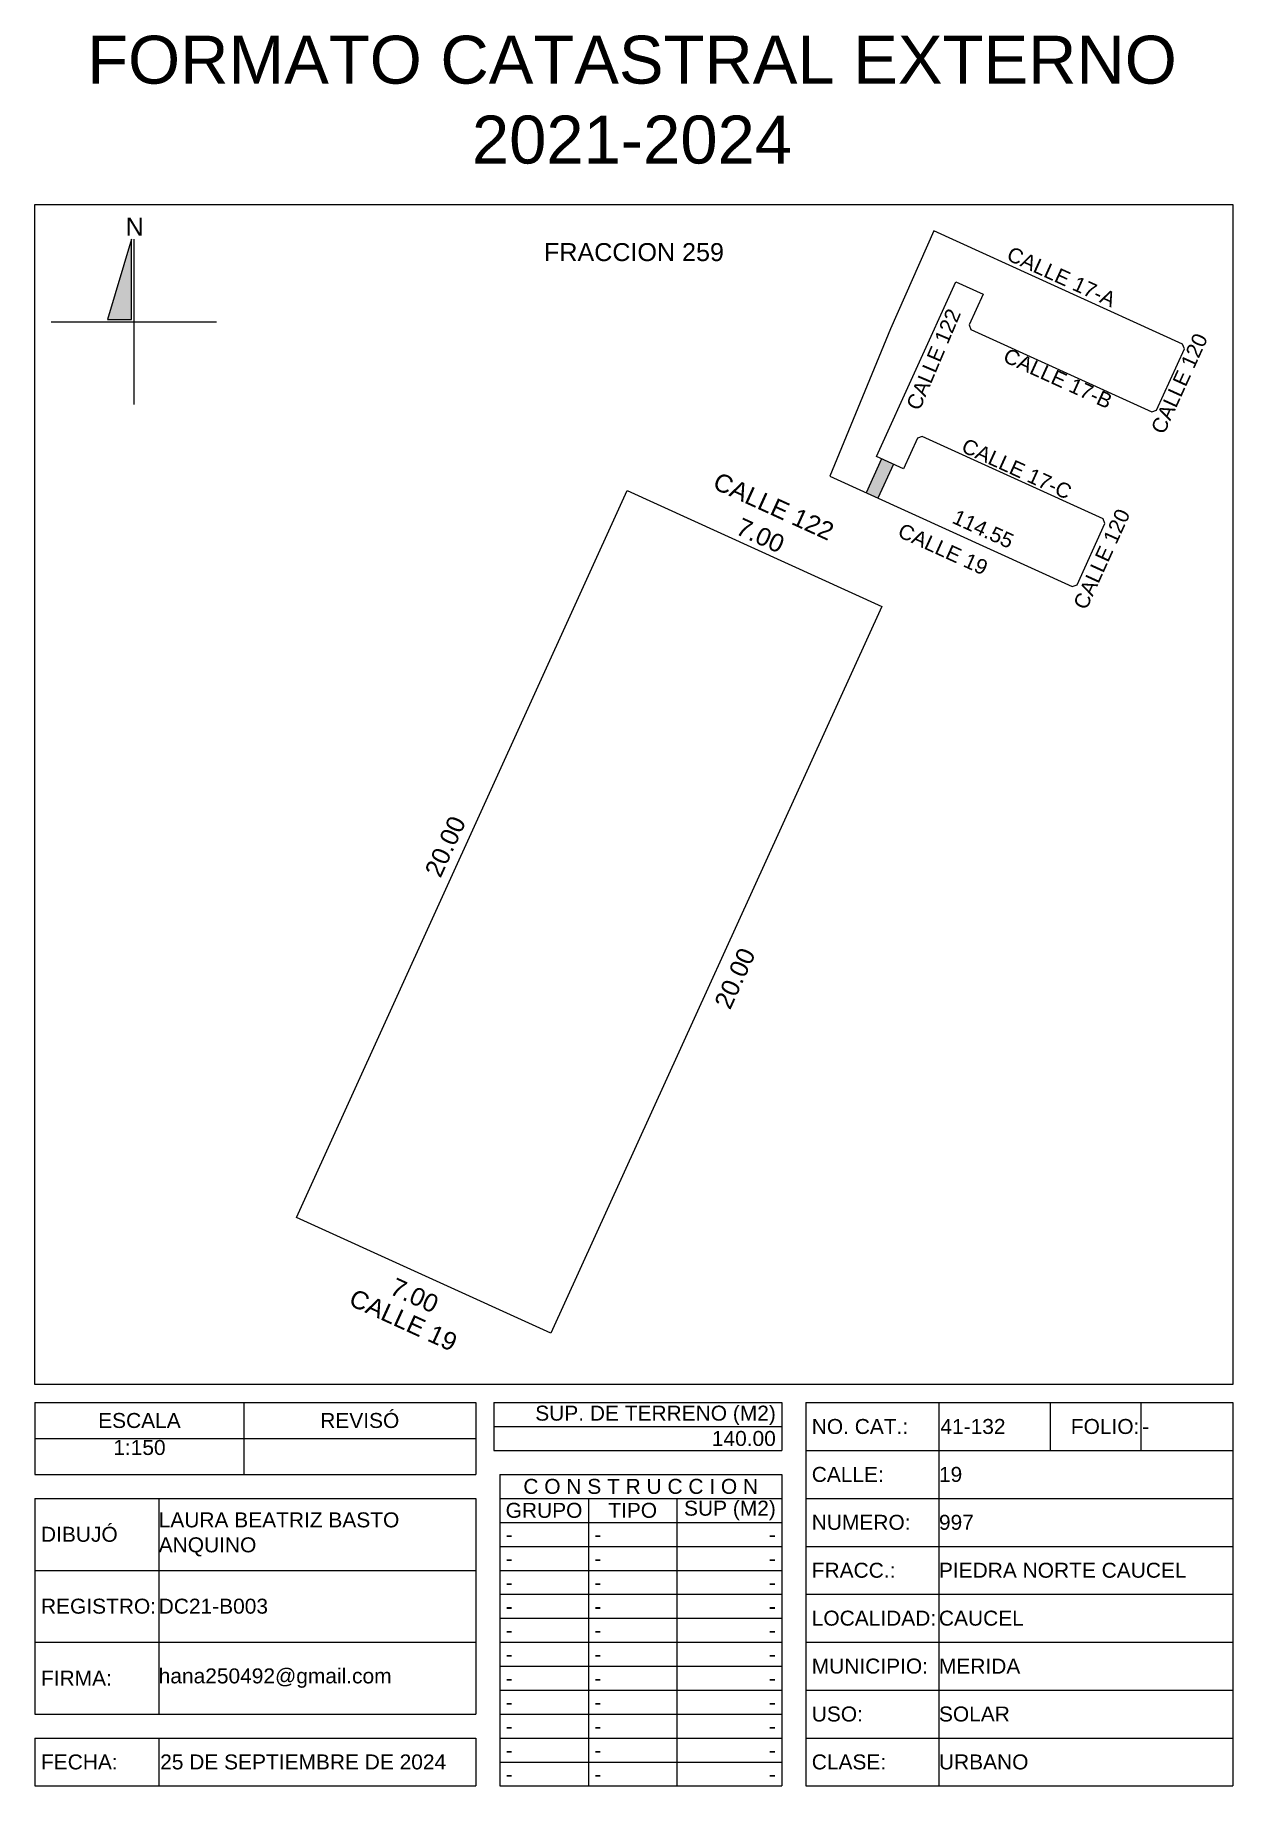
# Model space of a CAD drawing. Header units: inches. Extents: x 163.5 to 193.5, y 30.1 to 74.
import ezdxf

# ---------------------------------------------------------------- set-up
doc = ezdxf.new("R2010")
doc.units = ezdxf.units.IN
doc.header["$MEASUREMENT"] = 0
doc.layers.add('_DIV LOTES', color=7, linetype='Continuous')
doc.styles.add('Formato', font='arial.ttf')
doc.styles.add('Localizacion', font='arial.ttf')
doc.styles.get("Standard").update_dxf_attribs({"font": 'arial.ttf'})
doc.styles.add('Terreno', font='arial.ttf')
doc.dimstyles.new('T-100', dxfattribs={"dimscale": 0, "dimtxt": 0.45, "dimasz": 0.18, "dimexe": 0.18, "dimexo": 0.0625, "dimgap": 0.0905, "dimtad": 0, "dimzin": 1, "dimdsep": 46, "dimtxsty": 'Terreno', "dimblk": 'NONE', "dimcen": 0, "dimse1": 1, "dimse2": 1, "dimsd1": 1, "dimsd2": 1, "dimclrt": 256, "dimadec": 0, "dimazin": 0, "dimtfac": 1, "dimtix": 1, "dimtofl": 0, "dimtmove": 2, "dimatfit": 3, "dimldrblk": 'NONE', "dimfxl": 1, "dimtolj": 1, "dimarcsym": 0})
doc.dimstyles.new('U-100', dxfattribs={"dimscale": 0, "dimtxt": 0.375, "dimasz": 0.18, "dimexe": 0.18, "dimexo": 0.0625, "dimgap": 0.0905, "dimtad": 0, "dimzin": 1, "dimdsep": 46, "dimtxsty": 'Terreno', "dimblk": 'NONE', "dimcen": 0, "dimse1": 1, "dimse2": 1, "dimsd1": 1, "dimsd2": 1, "dimclrt": 256, "dimadec": 0, "dimazin": 0, "dimtfac": 1, "dimtix": 1, "dimtofl": 0, "dimtmove": 2, "dimatfit": 3, "dimldrblk": 'NONE', "dimfxl": 1, "dimtolj": 1, "dimarcsym": 0})

# ---------------------------------------------------------------- blocks, each defined once
blk = doc.blocks.new('*T4')
at = {"color": 0, "linetype": 'ByBlock', "lineweight": -2, "transparency": 16777216}
for p, q in [((0, 0), (11.036, 0)), ((0, 0), (0, -1.8)), ((5.23, 0), (5.23, -1.8)), ((11.036, 0), (11.036, -1.8)), ((0, -1.8), (11.036, -1.8))]:
    blk.add_line(p, q, dxfattribs=at)
at = {"layer": 'Defpoints', "color": 8, "linetype": 'ByBlock', "lineweight": 0, "transparency": 16777216}
blk.add_line((0, -0.9), (11.036, -0.9), dxfattribs=at)
at = {"color": 0, "lineweight": 18, "transparency": 16777216, "char_height": 0.375}
for s, insert, width, attachment_point in [('{\\C256;ESCALA}', (2.615, -0.45), 5.15762, 5), ('REVISÓ', (8.133, -0.45), 5.73486, 5), ('1:150', (2.615, -0.936), 5.15762, 2)]:
    blk.add_mtext(s, dxfattribs=dict(at, insert=insert, width=width, attachment_point=attachment_point))
blk = doc.blocks.new('*T5')
at = {"color": 0, "lineweight": -2, "transparency": 16777216}
for p, q in [((0, 0), (7.21, 0)), ((0, 0), (0, -0.6)), ((7.21, 0), (7.21, -0.6)), ((0, -0.6), (7.21, -0.6))]:
    blk.add_line(p, q, dxfattribs=at)
at = {"color": 0, "lineweight": 18, "transparency": 16777216, "insert": (7.06, -0.3), "char_height": 0.375, "width": 6.90975, "attachment_point": 6}
blk.add_mtext('140.00', dxfattribs=at)
blk = doc.blocks.new('*T6')
at = {"color": 0, "lineweight": -2, "transparency": 16777216}
for p, q in [((0, 0), (7.21, 0)), ((0, 0), (0, -0.6)), ((7.21, 0), (7.21, -0.6)), ((0, -0.6), (7.21, -0.6))]:
    blk.add_line(p, q, dxfattribs=at)
at = {"color": 0, "lineweight": 18, "transparency": 16777216, "insert": (7.06, -0.564), "char_height": 0.375, "width": 6.90975, "attachment_point": 9}
blk.add_mtext('{\\C256;  SUP. DE TERRENO (M2)   }', dxfattribs=at)
blk = doc.blocks.new('*T7')
at = {"color": 0, "lineweight": -2, "transparency": 16777216}
for p, q in [((0, 0), (3.336, 0)), ((0, 0), (0, -9.6)), ((0, -1.2), (3.336, -1.2)), ((0, -2.4), (3.336, -2.4)), ((0, -3.6), (3.336, -3.6)), ((0, -4.8), (3.336, -4.8)), ((0, -6), (3.336, -6)), ((0, -7.2), (3.336, -7.2)), ((0, -8.4), (3.336, -8.4)), ((0, -9.6), (3.336, -9.6))]:
    blk.add_line(p, q, dxfattribs=at)
at = {"layer": 'Defpoints', "color": 8, "linetype": 'ByBlock', "lineweight": 0, "transparency": 16777216}
blk.add_line((3.336, 0), (3.336, -9.6), dxfattribs=at)
at = {"color": 0, "lineweight": 18, "transparency": 16777216, "char_height": 0.375, "width": 3.03551, "attachment_point": 4, "style": 'Formato'}
for s, insert in [('NO. CAT.:', (0.15, -0.6)), ('CALLE:', (0.15, -1.8)), ('NUMERO:', (0.15, -3)), ('FRACC.:', (0.15, -4.2)), ('LOCALIDAD:', (0.15, -5.4)), ('MUNICIPIO:', (0.15, -6.6)), ('CLASE:', (0.15, -9))]:
    blk.add_mtext(s, dxfattribs=dict(at, insert=insert))
at = {"color": 0, "lineweight": 18, "transparency": 16777216, "insert": (0.15, -7.8), "char_height": 0.375, "width": 3.03551, "attachment_point": 4}
blk.add_mtext('USO:', dxfattribs=at)
blk = doc.blocks.new('*T8')
at = {"color": 0, "lineweight": -2, "transparency": 16777216}
for p, q in [((0, 0), (7.363, 0)), ((7.363, 0), (7.363, -8.4)), ((0, -1.2), (7.363, -1.2)), ((0, -2.4), (7.363, -2.4)), ((0, -3.6), (7.363, -3.6)), ((0, -4.8), (7.363, -4.8)), ((0, -6), (7.363, -6)), ((0, -7.2), (7.363, -7.2)), ((0, -8.4), (7.363, -8.4))]:
    blk.add_line(p, q, dxfattribs=at)
at = {"layer": 'Defpoints', "color": 8, "linetype": 'ByBlock', "lineweight": 0, "transparency": 16777216}
blk.add_line((0, 0), (0, -8.4), dxfattribs=at)
at = {"color": 0, "lineweight": 18, "transparency": 16777216, "char_height": 0.375, "width": 7.363, "attachment_point": 4}
for s, insert in [('19', (0, -0.6)), ('997', (0, -1.8)), ('PIEDRA NORTE CAUCEL', (0, -3)), ('CAUCEL', (0, -4.2)), ('MERIDA', (0, -5.4)), ('SOLAR', (0, -6.6)), ('URBANO', (0, -7.8))]:
    blk.add_mtext(s, dxfattribs=dict(at, insert=insert))
blk = doc.blocks.new('*T9')
at = {"color": 0, "lineweight": -2, "transparency": 16777216}
for p, q in [((0, 0), (2.782, 0)), ((2.782, 0), (2.782, -1.2)), ((0, -1.2), (2.782, -1.2))]:
    blk.add_line(p, q, dxfattribs=at)
at = {"layer": 'Defpoints', "color": 8, "linetype": 'ByBlock', "lineweight": 0, "transparency": 16777216}
blk.add_line((0, 0), (0, -1.2), dxfattribs=at)
at = {"color": 0, "lineweight": 18, "transparency": 16777216, "insert": (0.036, -0.6), "char_height": 0.375, "width": 2.7103, "attachment_point": 4}
blk.add_mtext('41-132', dxfattribs=at)
blk = doc.blocks.new('*T10')
at = {"color": 0, "lineweight": -2, "transparency": 16777216}
for p, q in [((0, 0), (2.273, 0)), ((0, 0), (0, -1.2)), ((0, -1.2), (2.273, -1.2))]:
    blk.add_line(p, q, dxfattribs=at)
at = {"layer": 'Defpoints', "color": 8, "linetype": 'ByBlock', "lineweight": 0, "transparency": 16777216}
blk.add_line((2.273, 0), (2.273, -1.2), dxfattribs=at)
at = {"color": 0, "lineweight": 18, "transparency": 16777216, "insert": (2.237, -0.6), "char_height": 0.375, "width": 2.2007, "attachment_point": 6}
blk.add_mtext(' FOLIO:', dxfattribs=at)
blk = doc.blocks.new('*T11')
at = {"color": 0, "lineweight": -2, "transparency": 16777216}
for p, q in [((0, 0), (2.308, 0)), ((2.308, 0), (2.308, -1.2)), ((0, -1.2), (2.308, -1.2))]:
    blk.add_line(p, q, dxfattribs=at)
at = {"layer": 'Defpoints', "color": 8, "linetype": 'ByBlock', "lineweight": 0, "transparency": 16777216}
blk.add_line((0, 0), (0, -1.2), dxfattribs=at)
at = {"color": 0, "lineweight": 18, "transparency": 16777216, "insert": (0.036, -0.6), "char_height": 0.375, "width": 2.236, "attachment_point": 4}
blk.add_mtext('-', dxfattribs=at)
blk = doc.blocks.new('*T12')
at = {"color": 0, "lineweight": -2, "transparency": 16777216}
for p, q in [((0, 0), (3.098, 0)), ((0, 0), (0, -1.2)), ((0, -1.2), (3.098, -1.2))]:
    blk.add_line(p, q, dxfattribs=at)
at = {"layer": 'Defpoints', "color": 8, "linetype": 'ByBlock', "lineweight": 0, "transparency": 16777216}
blk.add_line((3.098, 0), (3.098, -1.2), dxfattribs=at)
at = {"color": 0, "lineweight": 18, "transparency": 16777216, "insert": (0.15, -0.6), "char_height": 0.375, "width": 2.79829, "attachment_point": 4}
blk.add_mtext('{\\C256;FECHA:}', dxfattribs=at)
blk = doc.blocks.new('*T13')
at = {"color": 0, "lineweight": -2, "transparency": 16777216}
for p, q in [((0, 0), (7.938, 0)), ((7.938, 0), (7.938, -1.2)), ((0, -1.2), (7.938, -1.2))]:
    blk.add_line(p, q, dxfattribs=at)
at = {"layer": 'Defpoints', "color": 8, "linetype": 'ByBlock', "lineweight": 0, "transparency": 16777216}
blk.add_line((0, 0), (0, -1.2), dxfattribs=at)
at = {"color": 0, "lineweight": 18, "transparency": 16777216, "insert": (0.036, -0.6), "char_height": 0.375, "width": 7.86619, "attachment_point": 4}
blk.add_mtext('{\\C256;25 DE SEPTIEMBRE DE 2024}', dxfattribs=at)
blk = doc.blocks.new('*T14')
at = {"color": 0, "lineweight": -2, "transparency": 16777216}
for p, q in [((0, 0), (7.065, 0)), ((0, 0), (0, -7.8)), ((7.065, 0), (7.065, -7.8)), ((0, -0.6), (7.065, -0.6)), ((2.22, -0.6), (2.22, -7.8)), ((4.44, -0.6), (4.44, -7.8)), ((0, -1.2), (7.065, -1.2)), ((0, -1.8), (7.065, -1.8)), ((0, -2.4), (7.065, -2.4)), ((0, -3), (7.065, -3)), ((0, -3.6), (7.065, -3.6)), ((0, -4.2), (7.065, -4.2)), ((0, -4.8), (7.065, -4.8)), ((0, -5.4), (7.065, -5.4)), ((0, -6), (7.065, -6)), ((0, -6.6), (7.065, -6.6)), ((0, -7.2), (7.065, -7.2)), ((0, -7.8), (7.065, -7.8))]:
    blk.add_line(p, q, dxfattribs=at)
at = {"color": 0, "lineweight": 18, "transparency": 16777216, "char_height": 0.375}
for s, insert, width, attachment_point in [('{\\C256;C O N S T R U C C I O N}', (3.532, -0.3), 7.065, 5), ('GRUPO', (1.11, -0.9), 2.22, 5), ('TIPO', (3.33, -0.9), 2.22, 5), ('SUP (M2)', (6.915, -0.9), 2.325, 6), ('-', (0.15, -1.5), 1.92, 4), ('-', (2.37, -1.5), 1.92, 4), ('-', (0.15, -2.1), 1.92, 4), ('-', (2.37, -2.1), 1.92, 4), ('-', (0.15, -2.7), 1.92, 4), ('-', (2.37, -2.7), 1.92, 4), ('-', (0.15, -3.3), 1.92, 4), ('-', (2.37, -3.3), 1.92, 4), ('-', (0.15, -3.9), 1.92, 4), ('-', (2.37, -3.9), 1.92, 4), ('-', (0.15, -4.5), 1.92, 4), ('-', (2.37, -4.5), 1.92, 4), ('-', (0.15, -5.1), 1.92, 4), ('-', (2.37, -5.1), 1.92, 4), ('-', (0.15, -5.7), 1.92, 4), ('-', (2.37, -5.7), 1.92, 4), ('-', (0.15, -6.3), 1.92, 4), ('-', (2.37, -6.3), 1.92, 4), ('-', (0.15, -6.9), 1.92, 4), ('-', (2.37, -6.9), 1.92, 4), ('-', (0.15, -7.5), 1.92, 4), ('-', (2.37, -7.5), 1.92, 4), ('-', (6.915, -7.5), 2.325, 6)]:
    blk.add_mtext(s, dxfattribs=dict(at, insert=insert, width=width, attachment_point=attachment_point))
at = {"color": 0, "lineweight": 18, "transparency": 16777216, "char_height": 0.375, "width": 2.325, "attachment_point": 6, "style": 'Formato'}
for insert in [(6.915, -1.5), (6.915, -2.1), (6.915, -2.7), (6.915, -3.3), (6.915, -3.9), (6.915, -4.5), (6.915, -5.1), (6.915, -5.7), (6.915, -6.3), (6.915, -6.9)]:
    blk.add_mtext('-', dxfattribs=dict(at, insert=insert))
blk = doc.blocks.new('*T15')
at = {"color": 0, "lineweight": -2, "transparency": 16777216}
for p, q in [((0, 0), (11.036, 0)), ((0, 0), (0, -5.4)), ((11.036, 0), (11.036, -5.4)), ((0, -5.4), (11.036, -5.4))]:
    blk.add_line(p, q, dxfattribs=at)
at = {"layer": 'Defpoints', "color": 8, "linetype": 'ByBlock', "lineweight": 0, "transparency": 16777216}
for p, q in [((3.098, 0), (3.098, -5.4)), ((0, -1.8), (11.036, -1.8)), ((0, -3.6), (11.036, -3.6))]:
    blk.add_line(p, q, dxfattribs=at)
at = {"color": 0, "lineweight": 18, "transparency": 16777216, "char_height": 0.375, "width": 7.93819, "attachment_point": 4, "style": 'Formato'}
for s, insert in [('LAURA BEATRIZ BASTO ANQUINO', (3.098, -0.9)), ('DC21-B003', (3.098, -2.7)), ('hana250492@gmail.com', (3.098, -4.5))]:
    blk.add_mtext(s, dxfattribs=dict(at, insert=insert))
at = {"color": 0, "lineweight": 18, "transparency": 16777216, "char_height": 0.375, "width": 2.79829, "attachment_point": 4}
for s, insert in [('DIBUJÓ', (0.15, -0.9)), ('REGISTRO:', (0.15, -2.7)), ('FIRMA:', (0.15, -4.5))]:
    blk.add_mtext(s, dxfattribs=dict(at, insert=insert))
blk = doc.blocks.new('Norte')
blk.add_hatch(color=256).paths.add_polyline_path([(2254.291, 2179.168), (2254.691, 2179.168), (2254.691, 2180.508)])
for p, q in [((2254.731, 2180.508), (2254.731, 2177.748)), ((2253.351, 2179.128), (2256.111, 2179.128))]:
    blk.add_line(p, q)
blk.add_lwpolyline([(2254.691, 2180.508), (2254.291, 2179.168), (2254.691, 2179.168)], close=True)
at = {"insert": (2254.595, 2180.866), "char_height": 0.3, "width": 0.27128, "attachment_point": 1, "style": 'Localizacion'}
blk.add_mtext('N', dxfattribs=at)
blk = doc.blocks.new('*D19')
at = {"layer": 'Defpoints', "color": 0, "transparency": 16777216}
for p in [(186.028, 69.082), (182.98, 63.123), (183.422, 62.936)]:
    blk.add_point(p, dxfattribs=at)
at = {"transparency": 16777216, "insert": (186.021, 65.864), "char_height": 0.375, "attachment_point": 5, "rotation": 67.0167, "style": 'Terreno'}
blk.add_mtext('\\A1;CALLE 122', dxfattribs=at)
blk = doc.blocks.new('_None')
blk = doc.blocks.new('*D20')
at = {"layer": 'Defpoints', "color": 0, "transparency": 16777216}
for p in [(186.288, 69.651), (186.028, 69.082), (192.258, 66.246)]:
    blk.add_point(p, dxfattribs=at)
at = {"transparency": 16777216, "insert": (189.223, 67.932), "char_height": 0.375, "attachment_point": 5, "rotation": 335.528, "style": 'Terreno'}
blk.add_mtext('\\A1;CALLE 17-A', dxfattribs=at)
blk = doc.blocks.new('*D21')
at = {"layer": 'Defpoints', "color": 0, "transparency": 16777216}
for p in [(183.422, 62.936), (189.493, 60.173), (189.292, 59.73)]:
    blk.add_point(p, dxfattribs=at)
at = {"transparency": 16777216, "insert": (186.256, 61.111), "char_height": 0.375, "attachment_point": 5, "rotation": 335.528, "style": 'Terreno'}
blk.add_mtext('\\A1;CALLE 19', dxfattribs=at)
blk = doc.blocks.new('*D22')
at = {"layer": 'Defpoints', "color": 0, "transparency": 16777216}
for p in [(190.312, 61.751), (190.58, 61.629), (189.614, 60.218)]:
    blk.add_point(p, dxfattribs=at)
at = {"transparency": 16777216, "insert": (190.232, 60.862), "char_height": 0.375, "attachment_point": 5, "rotation": 65.528, "style": 'Terreno'}
blk.add_mtext('\\A1;CALLE 120', dxfattribs=at)
blk = doc.blocks.new('*D23')
at = {"layer": 'Defpoints', "color": 0, "transparency": 16777216}
for p in [(185.839, 64.153), (185.739, 63.932), (190.267, 61.872)]:
    blk.add_point(p, dxfattribs=at)
at = {"transparency": 16777216, "insert": (188.103, 63.122), "char_height": 0.375, "attachment_point": 5, "rotation": 335.528, "style": 'Terreno'}
blk.add_mtext('\\A1;CALLE 17-C', dxfattribs=at)
blk = doc.blocks.new('*D24')
at = {"layer": 'Defpoints', "color": 0, "transparency": 16777216}
for p in [(186.957, 66.608), (191.485, 64.547), (191.398, 64.356)]:
    blk.add_point(p, dxfattribs=at)
at = {"transparency": 16777216, "insert": (189.134, 65.387), "char_height": 0.375, "attachment_point": 5, "rotation": 335.528, "style": 'Terreno'}
blk.add_mtext('\\A1;CALLE 17-B', dxfattribs=at)
blk = doc.blocks.new('*D25')
at = {"layer": 'Defpoints', "color": 0, "transparency": 16777216}
for p in [(192.303, 66.126), (192.524, 66.025), (191.605, 64.593)]:
    blk.add_point(p, dxfattribs=at)
at = {"transparency": 16777216, "insert": (192.176, 65.258), "char_height": 0.375, "attachment_point": 5, "rotation": 65.528, "style": 'Terreno'}
blk.add_mtext('\\A1;CALLE 120', dxfattribs=at)
blk = doc.blocks.new('*D26')
at = {"layer": 'Defpoints', "color": 0, "transparency": 16777216}
for p in [(177.938, 62.766), (178.35, 62.578), (170.065, 44.375)]:
    blk.add_point(p, dxfattribs=at)
at = {"transparency": 16777216, "insert": (173.795, 53.664), "char_height": 0.45, "attachment_point": 5, "rotation": 65.528, "style": 'Terreno'}
blk.add_mtext('\\A1;20.00', dxfattribs=at)
blk = doc.blocks.new('*D27')
at = {"layer": 'Defpoints', "color": 0, "transparency": 16777216}
for p in [(184.721, 59.678), (176.436, 41.475), (176.905, 41.262)]:
    blk.add_point(p, dxfattribs=at)
at = {"transparency": 16777216, "insert": (181.047, 50.363), "char_height": 0.45, "attachment_point": 5, "rotation": 65.528, "style": 'Terreno'}
blk.add_mtext('\\A1;20.00', dxfattribs=at)
blk = doc.blocks.new('*D28')
at = {"layer": 'Defpoints', "color": 0, "transparency": 16777216}
for p in [(170.065, 44.375), (169.836, 43.871), (176.436, 41.475)]:
    blk.add_point(p, dxfattribs=at)
at = {"transparency": 16777216, "insert": (173.021, 42.421), "char_height": 0.45, "attachment_point": 5, "rotation": 335.528, "style": 'Terreno'}
blk.add_mtext('\\A1;7.00', dxfattribs=at)
blk = doc.blocks.new('*D29')
at = {"layer": 'Defpoints', "color": 0, "transparency": 16777216}
for p in [(178.35, 62.578), (184.721, 59.678), (184.869, 60.003)]:
    blk.add_point(p, dxfattribs=at)
at = {"transparency": 16777216, "insert": (181.684, 61.453), "char_height": 0.45, "attachment_point": 5, "rotation": 335.528, "style": 'Terreno'}
blk.add_mtext('\\A1;7.00', dxfattribs=at)
blk = doc.blocks.new('*D30')
at = {"layer": 'Defpoints', "color": 0, "transparency": 16777216}
for p in [(178.35, 62.578), (185.201, 60.732), (184.721, 59.678)]:
    blk.add_point(p, dxfattribs=at)
at = {"transparency": 16777216, "insert": (182.015, 62.182), "char_height": 0.45, "width": 3.7994, "attachment_point": 5, "rotation": 335.528, "style": 'Terreno'}
blk.add_mtext('\\A1;CALLE 122 ', dxfattribs=at)
blk = doc.blocks.new('*D31')
at = {"layer": 'Defpoints', "color": 0, "transparency": 16777216}
for p in [(184.628, 62.387), (189.576, 60.135), (189.737, 60.489)]:
    blk.add_point(p, dxfattribs=at)
at = {"transparency": 16777216, "insert": (187.263, 61.615), "char_height": 0.375, "attachment_point": 5, "rotation": 335.528, "style": 'Terreno'}
blk.add_mtext('\\A1;114.55', dxfattribs=at)
blk = doc.blocks.new('*D32')
at = {"layer": 'Defpoints', "color": 0, "transparency": 16777216}
for p in [(170.065, 44.375), (169.555, 43.254), (176.436, 41.475)]:
    blk.add_point(p, dxfattribs=at)
at = {"transparency": 16777216, "insert": (172.741, 41.804), "char_height": 0.45, "attachment_point": 5, "rotation": 335.528, "style": 'Terreno'}
blk.add_mtext('\\A1;CALLE 19', dxfattribs=at)
blk = doc.blocks.new('*D35')
at = {"layer": 'Defpoints', "color": 0, "transparency": 16777216}
for p in [(163.518, 69.739), (193.518, 69.739), (193.518, 68.547)]:
    blk.add_point(p, dxfattribs=at)
at = {"transparency": 16777216, "insert": (178.518, 68.547), "char_height": 0.45, "width": 5.55464, "attachment_point": 5, "style": 'Terreno'}
blk.add_mtext('\\A1;FRACCION 259', dxfattribs=at)

msp = doc.modelspace()

# ---------------------------------------------------------------- hatches: boundary and pattern name
h = msp.add_hatch(color=256)
h.dxf.hatch_style = 1
h.paths.add_polyline_path([(184.331, 62.522), (184.628, 62.387), (185.015, 63.237), (184.717, 63.372)])

# ---------------------------------------------------------------- linework, layer by layer
at = {"lineweight": 18}
msp.add_lwpolyline([(163.518, 69.739), (193.518, 69.739), (193.518, 40.189), (163.518, 40.189)], close=True, dxfattribs=at)
msp.add_lwpolyline([(170.065, 44.375), (178.35, 62.578), (184.721, 59.678), (176.436, 41.475), (170.065, 44.375)])
at = {"layer": '_DIV LOTES'}
for p, q in [((184.717, 63.372), (184.331, 62.522)), ((185.015, 63.237), (184.628, 62.387))]:
    msp.add_line(p, q, dxfattribs=at)
msp.add_lwpolyline([(189.493, 60.173), (189.614, 60.218), (190.312, 61.751), (190.267, 61.872), (185.739, 63.932), (185.618, 63.887), (185.269, 63.121), (184.59, 63.43), (186.581, 67.805), (187.261, 67.495), (186.912, 66.729), (186.957, 66.608), (191.485, 64.547), (191.605, 64.593), (192.303, 66.126), (192.258, 66.246), (186.028, 69.082), (184.939, 66.629), (183.422, 62.936), (189.493, 60.173)], dxfattribs=at)

# ---------------------------------------------------------------- block references
at = {"lineweight": 25, "xscale": 1.5, "yscale": 1.5, "zscale": 1.5}
msp.add_blockref('Norte', (-3216.104, -3201.888), dxfattribs=at)
for name, p in [('*T4', (163.518, 39.739)), ('*T6', (175.01, 39.739)), ('*T7', (182.82, 39.739)), ('*T9', (186.155, 39.739)), ('*T10', (188.938, 39.739)), ('*T11', (191.21, 39.739)), ('*T5', (175.01, 39.139)), ('*T8', (186.155, 38.539)), ('*T14', (175.155, 37.939)), ('*T15', (163.518, 37.339)), ('*T12', (163.518, 31.339)), ('*T13', (166.617, 31.339))]:
    msp.add_blockref(name, p)

# ---------------------------------------------------------------- texts
at = {"lineweight": 18, "insert": (178.468, 72.36), "char_height": 1.2, "width": 31.23058, "attachment_point": 5, "style": 'Formato'}
msp.add_mtext('\\A1;FORMATO CATASTRAL EXTERNO 2021-2024', dxfattribs=at)

# ---------------------------------------------------------------- dimensions: what is measured, and where the dimension line sits
dim = msp.add_linear_dim(base=(193.518, 68.547), p1=(163.518, 69.739), p2=(193.518, 69.739), text='FRACCION 259', dimstyle='T-100', override={"dimscale": 1})
dim.commit()
dim.dimension.update_dxf_attribs({"geometry": '*D35', "text_midpoint": (178.518, 68.547)})
for base, p1, p2, angle, text, picture, middle in [((186.288, 69.651), (192.258, 66.246), (186.028, 69.082), 155.528, 'CALLE 17-A', '*D20', (189.223, 67.932)), ((182.98, 63.123), (186.028, 69.082), (183.422, 62.936), 247.0167, 'CALLE 122', '*D19', (186.021, 65.864))]:
    dim = msp.add_linear_dim(base=base, p1=p1, p2=p2, angle=angle, text=text, dimstyle='U-100', override={"dimscale": 1})
    dim.commit()
    dim.dimension.update_dxf_attribs({"geometry": picture, "text_midpoint": middle, "dimtype": 161})
for p1, p2, distance, text, dimstyle, picture, middle in [((186.957, 66.608), (191.485, 64.547), -0.21, 'CALLE 17-B', 'U-100', '*D24', (189.134, 65.387)), ((191.605, 64.593), (192.303, 66.126), -0.243, 'CALLE 120', 'U-100', '*D25', (192.176, 65.258)), ((190.267, 61.872), (185.739, 63.932), -0.242, 'CALLE 17-C', 'U-100', '*D23', (188.103, 63.122)), ((178.35, 62.578), (184.721, 59.678), 1.158, 'CALLE 122 ', 'T-100', '*D30', (182.015, 62.182)), ((183.422, 62.936), (189.493, 60.173), -0.487, 'CALLE 19', 'U-100', '*D21', (186.256, 61.111)), ((184.628, 62.387), (189.576, 60.135), 0.389, '114.55', 'U-100', '*D31', (187.263, 61.615)), ((189.614, 60.218), (190.312, 61.751), -0.295, 'CALLE 120', 'U-100', '*D22', (190.232, 60.862)), ((176.436, 41.475), (170.065, 44.375), 1.232, 'CALLE 19', 'T-100', '*D32', (172.741, 41.804))]:
    dim = msp.add_aligned_dim(p1=p1, p2=p2, distance=distance, text=text, dimstyle=dimstyle, override={"dimscale": 1})
    dim.commit()
    dim.dimension.update_dxf_attribs({"geometry": picture, "text_midpoint": middle})
for p1, p2, distance, picture, middle in [((170.065, 44.375), (178.35, 62.578), 0.453, '*D26', (173.795, 53.664)), ((178.35, 62.578), (184.721, 59.678), 0.357, '*D29', (181.684, 61.453)), ((184.721, 59.678), (176.436, 41.475), 0.514, '*D27', (181.047, 50.363)), ((176.436, 41.475), (170.065, 44.375), 0.554, '*D28', (173.021, 42.421))]:
    dim = msp.add_aligned_dim(p1=p1, p2=p2, distance=distance, dimstyle='T-100', override={"dimscale": 1})
    dim.commit()
    dim.dimension.update_dxf_attribs({"geometry": picture, "text_midpoint": middle})

doc.saveas('drawing.dxf')
